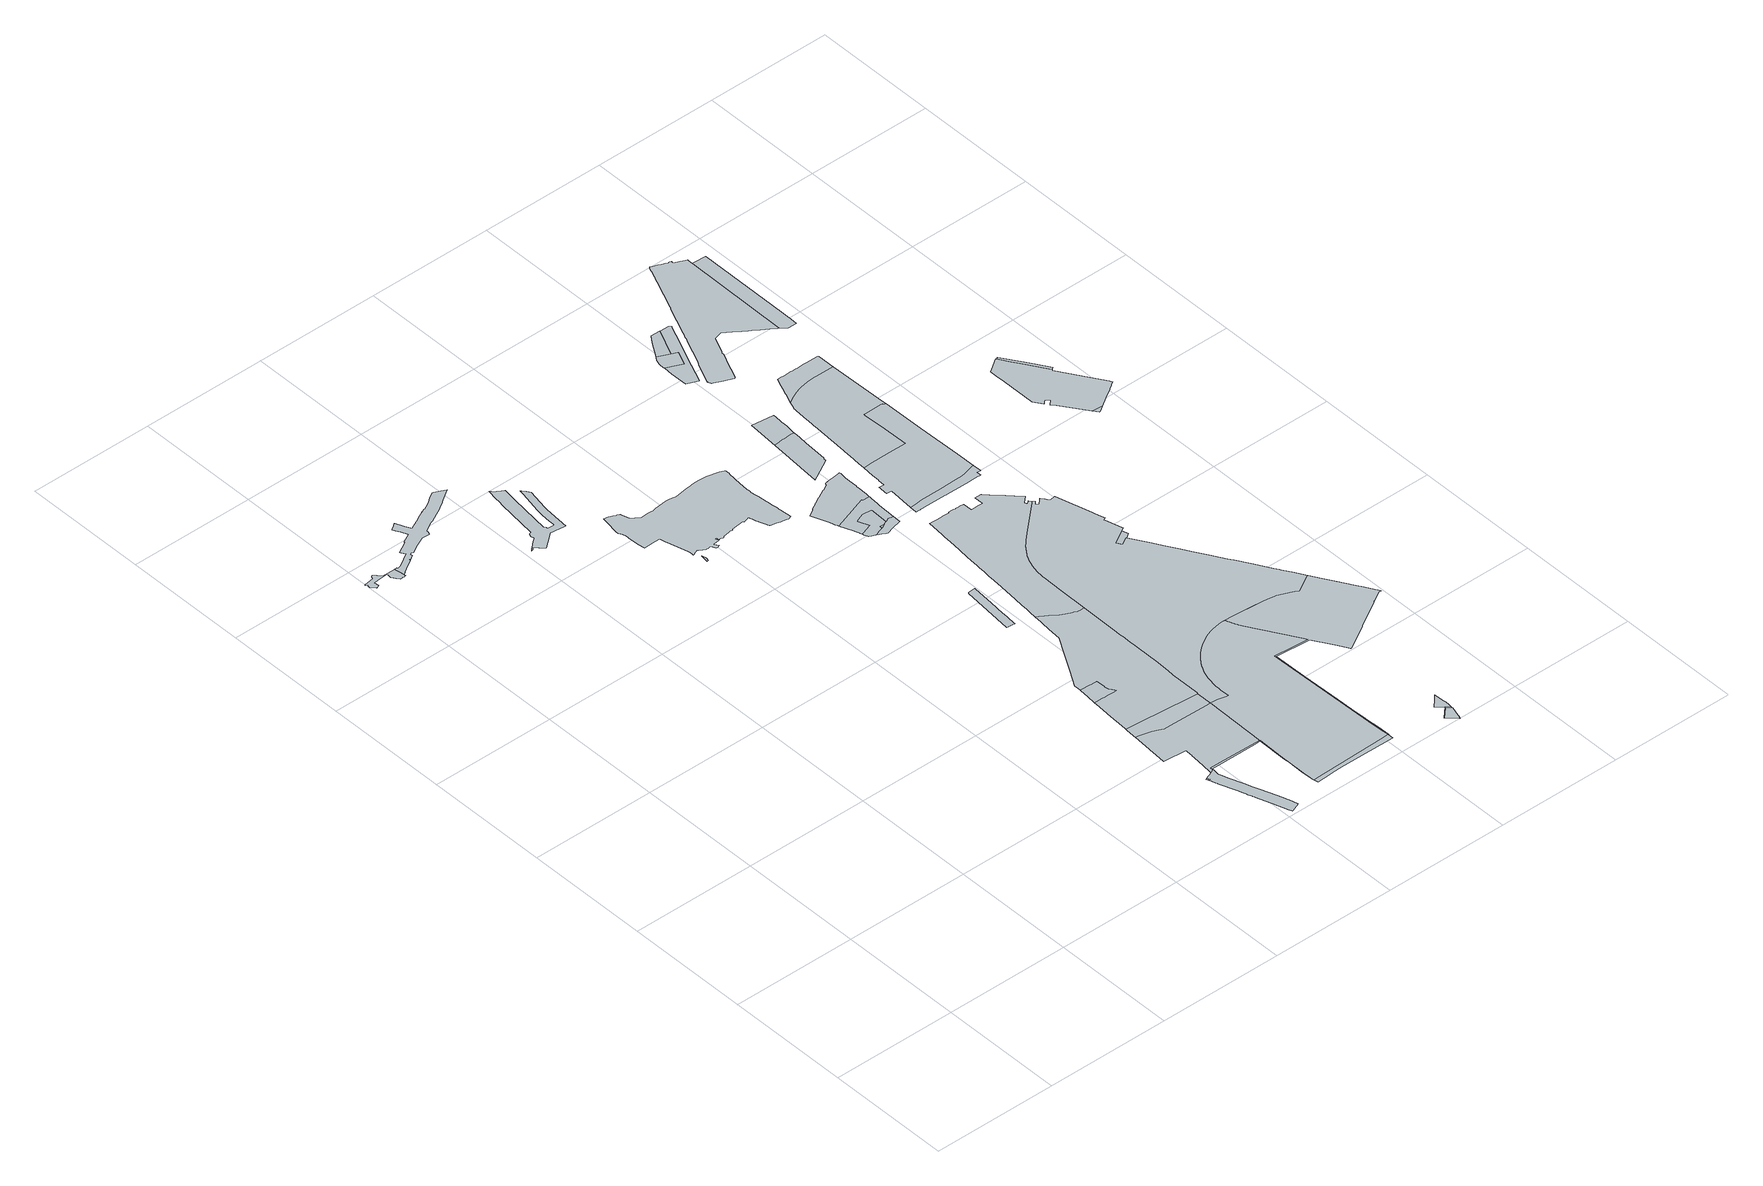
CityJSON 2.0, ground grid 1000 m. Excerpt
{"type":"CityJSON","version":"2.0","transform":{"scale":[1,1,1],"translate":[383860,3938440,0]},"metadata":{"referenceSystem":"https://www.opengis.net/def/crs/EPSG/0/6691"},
"CityObjects":{
"object1":{"type":"GenericCityObject","attributes":{"function":"24","validFromType":"1","custodian":"東京都","notificationNumber":"東京都告示1213号","prefecture":"13","city":"13100"},"geometry":[{"type":"MultiSurface","lod":"1","boundaries":[[[0,1,2,3,4,5,6,7,8,9,10,11,12,13,14,15,16,17,18,19,20,21,22,23,24,25,26,27,28,29,30,31,32,33,34,35,36,37,38,39,40,41,42,43,44,45,46,47]]]}]},
"object2":{"type":"GenericCityObject","attributes":{"function":"24","validFromType":"1","custodian":"東京都","notificationNumber":"東京都告示1213号","prefecture":"13","city":"13100"},"geometry":[{"type":"MultiSurface","lod":"1","boundaries":[[[48,49,50,51,52,53,54,55,56,57,58,59,60,61,62,63,64,65,66,67,68,69,70,71,72,73,74,75,76,77,78,79,80,81,82,83,84,85,86,87,88,89,90,91,92,93,94,95,96,97,41,40,39,38,37,98,99,100,101,102,103,104,105,106,107,108,109,110,111,112,113,114,115,116,117,118,119,120,121,122,123,124,125,126,127,128,129,130,131,132,133]],[[134,135,136,137,138,139,140,141,142,143,144,145,146,147,148,149,150,151,152,153,154,155,156,157,158,159,160,161,162,163,164,165,166,167,168,169,170,171,172,173,174,175,176,177,178,179,180,181,182,183,184,185,186,187,188,189,190,191,192,193,194,195,196,197,198,199,200,201,202,203,204,205,206,207,208,209,210,211,212,213,214,215,216,217,218,219,220,221,222,223,224,225,226,227,228,229,230,231,232,233,234,235,236,237,238,239,240,241,242,243,244,245,246,247,248,249,250]],[[35,34,251]],[[252,253,254,255,256,257,258,259,260,261,262,263,264,265,266,267,268,269,270,271,272,273,274,275,276,277,278,279,280,281,282,283,284,285,286,287,288,289,290,291,292,293,294,295,296,297,298,299,300,301,302,303,304,305,306,307,308,309,310,311,312,313,314,315,316,317,318,319,320,321,322,323,324,325,326,327,328,329,330,331,332,333,334,335,336,337,338,339,340,341,342,343,344,345,346,347,348,349,350,351,352,353,354,355,356,357,358,359,360,361,362,363,364,365,366,367,368,369,370,371,372,373,374,375,376,377,378,379,380,381,382,383,384,385,386,387,388,389,390,391,392,393,394,395,396,397,398,399,400,401,402,403,404,405,406,407,408,409,410,411,412,413,414,415,416,417,418,419,420,421,422,423,424,425,426,427,428,429]],[[430,431,432,433]]]}]},
"object3":{"type":"GenericCityObject","attributes":{"function":"5","validFromType":"3","custodian":"東京都","notificationNumber":"東京都告示第1073号","prefecture":"13","city":"13100","floorAreaRate":2},"geometry":[{"type":"MultiSurface","lod":"1","boundaries":[[[434,435,436,437,438,439,440,441,442,443,444,445,446,447,448,449,450,451,452,453,454,455,456,457,458,459,460,461,462,463,464,465,466,467,468,469,470,471,472,473,474,475,476,477,478,479,480,481,482,483,484,485]]]}]},
"object4":{"type":"GenericCityObject","attributes":{"function":"5","validFromType":"9","custodian":"東京都","notificationNumber":"不明","prefecture":"13","city":"13100","floorAreaRate":2},"geometry":[{"type":"MultiSurface","lod":"1","boundaries":[[[486,487,488,489,490,491,492,493,494,495,496,497,498,499,500,501,502,503,504,505,506,507,440,439,438,437,436,435,434,485,508]],[[444,443,509,510,445]]]}]},
"object5":{"type":"GenericCityObject","attributes":{"function":"5","validFromType":"9","custodian":"東京都","notificationNumber":"不明","prefecture":"13","city":"13100","floorAreaRate":2},"geometry":[{"type":"MultiSurface","lod":"1","boundaries":[[[511,512,513,514,515,516,517,518,519,497,496,495,494,493,492,491,490,489,488,487,486,508,520,521,522]]]}]},
"object6":{"type":"GenericCityObject","attributes":{"function":"10","validFromType":"9","custodian":"東京都","notificationNumber":"不明","prefecture":"13","city":"13100","floorAreaRate":4},"geometry":[{"type":"MultiSurface","lod":"1","boundaries":[[[485,523,524]]]}]},
"object7":{"type":"GenericCityObject","attributes":{"function":"24","validFromType":"9","custodian":"不明","notificationNumber":"不明","prefecture":"13","city":"13100"},"geometry":[{"type":"MultiSurface","lod":"1","boundaries":[[[485,523,524]]]}]},
"object8":{"type":"GenericCityObject","attributes":{"function":"5","validFromType":"9","custodian":"東京都","notificationNumber":"不明","prefecture":"13","city":"13100","floorAreaRate":3},"geometry":[{"type":"MultiSurface","lod":"1","boundaries":[[[525,526,527,528,529,530,531,532,533,534,535,536,537,538,539,540,541,542,543,544,545,546,547,548,549,550,551,552,553,554,555,556,557,558,559,560,561,562,563,564,565,566,567,568,569,570,571,572,573,574,575,576,577,578,579,580,581,582,583,584,585,586,587,588,589,590,591,592,593,514,513,512,511,522,594,595,596,597,598,599,600,601,602,603,604,605,606]]]}]},
"object9":{"type":"GenericCityObject","attributes":{"function":"11","validFromType":"3","custodian":"東京都","notificationNumber":"東京都告示第1073号","prefecture":"13","city":"13100","floorAreaRate":2},"geometry":[{"type":"MultiSurface","lod":"1","boundaries":[[[607,608,609,610,611,612,613,614,615,616,617,618,619]]]}]},
"object10":{"type":"GenericCityObject","attributes":{"function":"24","validFromType":"3","custodian":"品川区","notificationNumber":"品川区告示第401号","prefecture":"13","city":"13100"},"geometry":[{"type":"MultiSurface","lod":"1","boundaries":[[[620,621,622,623,624,625,626,627,628,629,630,631,632,633,634,635,636,637,638,639,640,641,642,643,644,645,646,647,648,649,650,651]]]}]},
"object11":{"type":"GenericCityObject","attributes":{"function":"11","validFromType":"9","custodian":"東京都","notificationNumber":"不明","prefecture":"13","city":"13100","floorAreaRate":2},"geometry":[{"type":"MultiSurface","lod":"1","boundaries":[[[652,653,654,655,656,657,658,659,660,661,662,663,664,665,666,667,668,669,670,671,672,673,674,675,676,677,678,679,680,681,682,683,684,685,686,687,688,689,690,691,692,693,694,695,696,697,698,699,700,701,702,703,704,705,706,707,708,508,485,709,710,711,712,713,714,715,619,618,617,616]]]}]},
"object12":{"type":"GenericCityObject","attributes":{"function":"10","validFromType":"3","custodian":"東京都","notificationNumber":"東京都告示第198号","prefecture":"13","city":"13100","floorAreaRate":5},"geometry":[{"type":"MultiSurface","lod":"1","boundaries":[[[716,717,718,719,720]]]}]},
"object13":{"type":"GenericCityObject","attributes":{"function":"25","validFromType":"9","custodian":"不明","notificationNumber":"不明","prefecture":"13","city":"13100"},"geometry":[{"type":"MultiSurface","lod":"1","boundaries":[[[721,722,723,724,725,726,727,728,729,730,731,732,733,679,680,681,682,683,684,685,686,687,688,689,690,691,692,693,694,695,696,697,698,699,700,701,702,703,704,705,706,707,708,486,487,488,489,490,491,492,493,494,495,496,497,498,499,500,501,502,503,504,505,506,507,440,439,438,437,436,435,434,485,524,734,735,736,737,738,618,617,739,740,741,742,743,744,745,746,747,748,749,750,751,752,753,754,755,756,757,758,759,760,761,762,763,764]],[[444,443,509,510,445]]]}]},
"object14":{"type":"GenericCityObject","attributes":{"function":"10","validFromType":"3","custodian":"東京都","notificationNumber":"東京都告示第198号","prefecture":"13","city":"13100","floorAreaRate":5},"geometry":[{"type":"MultiSurface","lod":"1","boundaries":[[[765,766,767,768,769,770,771,772,773,774,775,776,777,778,779,780,781,782,783,784,785,786,787,788,789,790,791,792,793]]]}]},
"object15":{"type":"GenericCityObject","attributes":{"function":"24","validFromType":"9","custodian":"不明","notificationNumber":"不明","prefecture":"13","city":"13100"},"geometry":[{"type":"MultiSurface","lod":"1","boundaries":[[[787,786,785,784,719,718,794,795,796,797,798,799,800,801,802,803,804,788]]]}]},
"object16":{"type":"GenericCityObject","attributes":{"function":"24","validFromType":"9","custodian":"不明","notificationNumber":"不明","prefecture":"13","city":"13100"},"geometry":[{"type":"MultiSurface","lod":"1","boundaries":[[[789,790,791,792,793,805,806,807,808,809,810,811,812,813,814,815,816,817,818,819,820,821,822,823,824,825,826,827,828,829,830,831,832,833,834,835,836,837,838,839,840,841,842,843,844,845,846,847,848,849,850,851,852,853,854,855,856,857,768,769,770,771,772,773,774,775,858,859,860,861,798,797,796,795,794,718,719,784,785,786,787,788]]]}]},
"object17":{"type":"GenericCityObject","attributes":{"function":"10","validFromType":"3","custodian":"東京都","notificationNumber":"東京都告示第198号","prefecture":"13","city":"13100","floorAreaRate":5},"geometry":[{"type":"MultiSurface","lod":"1","boundaries":[[[787,786,785,784,783,862,720,719,718,717,802,803,804,788]]]}]},
"object18":{"type":"GenericCityObject","attributes":{"function":"24","validFromType":"9","custodian":"不明","notificationNumber":"不明","prefecture":"13","city":"13100"},"geometry":[{"type":"MultiSurface","lod":"1","boundaries":[[[827,863,828]],[[864,865,845,844]]]}]},
"object19":{"type":"GenericCityObject","attributes":{"function":"10","validFromType":"9","custodian":"東京都","notificationNumber":"不明","prefecture":"13","city":"13100","floorAreaRate":5},"geometry":[{"type":"MultiSurface","lod":"1","boundaries":[[[827,863,828]],[[864,865,845,844]]]}]},
"object20":{"type":"GenericCityObject","attributes":{"function":"11","validFromType":"9","custodian":"東京都","notificationNumber":"不明","prefecture":"13","city":"13100","floorAreaRate":4},"geometry":[{"type":"MultiSurface","lod":"1","boundaries":[[[805,806,807,808,809,810,811,812,866,867,868,766,765,793]]]}]},
"object21":{"type":"GenericCityObject","attributes":{"function":"12","validFromType":"9","custodian":"東京都","notificationNumber":"不明","prefecture":"13","city":"13100","floorAreaRate":2},"geometry":[{"type":"MultiSurface","lod":"1","boundaries":[[[869,870,871,872,873,874,875,876,877,878,879,880,881,882,883,884,885,886,887,888,889,890,891,892,893,894,895,896,897,898,899,900,901,902,903,904,905,906,907,908,909,910,911,912,913,914,915,916,917,918,919,920,921,922,923,924,925,926,927,928,929,930,931,932,933,934,935,550,549,548,547,546,545,544,543,542,541,540,539,538,537,536,535,534,533,532,531,530,529,528,527,526,525,606,936,937,938,939,940,941,942,943,944,945,946,947,948,949,950,951,952,953,954,955,956,957,958,959,960,961,962,963,964,965,966,967,968,969,970,971,972,973,974,975,976,977,978,979,980,981,982,983,984,985,986,987,988,989,990,991,992,993]]]}]},
"object22":{"type":"GenericCityObject","attributes":{"function":"11","validFromType":"9","custodian":"東京都","notificationNumber":"不明","prefecture":"13","city":"13100","floorAreaRate":3},"geometry":[{"type":"MultiSurface","lod":"1","boundaries":[[[732,733,678,677,676,675,674,673,672,671,670,669,668,667,666,665,664,663,662,661,660,659,658,657,656,655,654,653,652,616,739,740,741,742,743,744,745,746,747,748,749,994,995,996,997,998,999,754,1000,756,757,758,759,760,761,1001,1002,1003,1004,1005]],[[715,714,713,712,711,710,709,485,524,734,735,736,737,738,619]]]}]},
"object23":{"type":"GenericCityObject","attributes":{"function":"25","validFromType":"9","custodian":"不明","notificationNumber":"不明","prefecture":"13","city":"13100"},"geometry":[{"type":"MultiSurface","lod":"1","boundaries":[[[1006,1007,1008,1009,1010,1011,1012,1013,1014,1015,1016,1017,1018,1019,1020,1021,1022,1023,1024,1025,993,869,870,871,872,873,874,875,876,877,878,879,880,881,882,883,884,885,886,887,888,889,890,891,892,893,894,895,896,897,898,899,900,901,902,903,904,905,906,907,908,909,910,911,912,913,914,915,916,917,918,919,920,921,922,923,924,925,926,927,928,929,930,931,932,933,934,935,550,551,552,553,554,555,556,557,558,559,560,561,562,563,1026,1027,1028,589,590,591,592,593,514,515,516,517,518,519,497,496,495,494,493,492,491,490,489,488,487,486,708,707,706,705,704,703,702,701,700,699,698,697,696,695,694,693,692,691,690,689,688,687,686,685,684,683,682,681,680,679,733,732,731,730,729,728,727,726,725,724,723,722,721,764,1029,1030,1031,1032,1033,1034,1035,1036,1037,1038,1039,1040,1041,1042,1043,1044,1045,1046]]]}]},
"object24":{"type":"GenericCityObject","attributes":{"function":"6","validFromType":"3","custodian":"東京都","notificationNumber":"東京都告示第1073号","prefecture":"13","city":"13100","floorAreaRate":4},"geometry":[{"type":"MultiSurface","lod":"1","boundaries":[[[1047,1048,1049,1050,1051,1052,1053,1054,1055,1056,1057,1058,1059,1060,1061,1062,1063,1064,1065,1066,1067,1068]]]}]},
"object25":{"type":"GenericCityObject","attributes":{"function":"25","validFromType":"1","custodian":"大田区","notificationNumber":"大田区告示第585号","prefecture":"13","city":"13100"},"geometry":[{"type":"MultiSurface","lod":"1","boundaries":[[[1069,1070,1071,1072,1073,1074,1075]]]}]},
"object26":{"type":"GenericCityObject","attributes":{"function":"11","validFromType":"1","custodian":"東京都","notificationNumber":"東京都告示第734号","prefecture":"13","city":"13100","floorAreaRate":3},"geometry":[{"type":"MultiSurface","lod":"1","boundaries":[[[1076,1077,1078,1072,1073,1074,1079,1080]]]}]},
"object27":{"type":"GenericCityObject","attributes":{"function":"13","validFromType":"3","custodian":"東京都","notificationNumber":"東京都告示第1073号","prefecture":"13","city":"13100","floorAreaRate":3},"geometry":[{"type":"MultiSurface","lod":"1","boundaries":[[[1081,1082,1083,1084,1085,1086,1087,1088,1089,1090,1091,1092,1076,1080]]]}]},
"object28":{"type":"GenericCityObject","attributes":{"function":"11","validFromType":"9","custodian":"東京都","notificationNumber":"不明","prefecture":"13","city":"13100","floorAreaRate":3},"geometry":[{"type":"MultiSurface","lod":"1","boundaries":[[[1093,1094,1095,1096,1097,1098,1099,1100,1101,1102,1103,1104,1105,1106,1107,1108,1109,1110,1111,1112,1113,1114,1115,1116,1117,1118,1119,1120,1121,1122,1123,1124,1125,1126,1127,1128,1129,1130,1131,1132,1133,1134,1135,1136,1137,1138,1139,1140,1141,1142,1143,1144,1145,1146,1147,1148,1149,1150,1151,1152,1153,1154,1155,1156,678,733,732,1005]]]}]},
"object29":{"type":"GenericCityObject","attributes":{"function":"6","validFromType":"3","custodian":"東京都","notificationNumber":"東京都告示第1073号","prefecture":"13","city":"13100","floorAreaRate":4},"geometry":[{"type":"MultiSurface","lod":"1","boundaries":[[[1157,1158,1053,1052,1051,1050,1049,1048,1047,1068,1159,1160,1161,1162,1163,1164,1165,1166]]]}]},
"object30":{"type":"GenericCityObject","attributes":{"function":"24","validFromType":"9","custodian":"不明","notificationNumber":"不明","prefecture":"13","city":"13100"},"geometry":[{"type":"MultiSurface","lod":"1","boundaries":[[[1167,1168,1169,1170,1171,1172,1173,1174,1175,1176,1177,1178,1179,1180,1181,1182,1183,1184,1185,1186,1187,1188,1189,1190,1191,1192,1193,1194,1195,1196,1197,1198,1199,1200,1201,1202,1203,1204,1205,1206,1207,1208,1209]]]}]},
"object31":{"type":"GenericCityObject","attributes":{"function":"11","validFromType":"9","custodian":"東京都","notificationNumber":"不明","prefecture":"13","city":"13100","floorAreaRate":4},"geometry":[{"type":"MultiSurface","lod":"1","boundaries":[[[1167,1168,1169,1170,1171,1172,1173,1174,1175,1176,1177,1178,1179,1180,1181,1182,1183,1184,1185,1186,1187,1188,1189,1190,1191,1192,1193,1194,1195,1196,1197,1198,1199,1200,1201,1202,1203,1204,1205,1206,1207,1208,1209]]]}]},
"object32":{"type":"GenericCityObject","attributes":{"function":"11","validFromType":"9","custodian":"東京都","notificationNumber":"不明","prefecture":"13","city":"13100","floorAreaRate":2},"geometry":[{"type":"MultiSurface","lod":"1","boundaries":[[[1006,1007,1008,1009,1010,1011,1012,1013,1014,1015,1016,1017,1018,1019,1020,1021,1022,1023,1024,1025,993,992,991,990,989,988,987,986,985,984,983,982,981,980,979,978,977,976,975,974,973,972,971,970,969,968,967,966,965,964,963,962,961,960,959,958,957,956,955,954,953,952,951,950,949,948,947,946,945,944,943,942,941,940,939,938,937,936,606,605,604,603,602,601,600,599,598,597,596,595,594,522,521,520,508,708,707,706,705,704,703,702,701,700,699,698,697,696,695,694,693,692,691,690,689,688,687,686,685,684,683,682,681,680,679,678,1156,1155,1154,1153,1152,1151,1150,1149,1148,1147,1146,1145,1144,1143,1142,1141,1140,1139,1138,1137,1136,1135,1134,1133,1132,1131,1130,1129,1128,1127,1126,1125,1124,1123,1122,1121,1120,1119,1118,1117,1116,1115,1114,1113,1112,1111,1110,1109,1108,1107,1106,1105,1104,1103,1102,1101,1100,1099,1098,1097,1096,1095,1094,1093,1005,731,730,729,728,727,726,725,724,723,722,721,764,1029,1030,1031,1032,1033,1034,1035,1036,1037,1038,1039,1040,1041,1042,1043,1044,1045,1046]]]}]},
"object33":{"type":"GenericCityObject","attributes":{"function":"24","validFromType":"9","custodian":"不明","notificationNumber":"不明","prefecture":"13","city":"13100"},"geometry":[{"type":"MultiSurface","lod":"1","boundaries":[[[1210,1211,1212,1213,1214,1215,1216,1217,1218,1219,1220,1221,1222,1223,1224,1225,1226,1227,1228,1229,1230,1231,1209,1208,1207,1206,1205,1204,1203,1202,1201,1200,1199,1198,1197,1232,1233,1234]]]}]},
"object34":{"type":"GenericCityObject","attributes":{"function":"11","validFromType":"9","custodian":"東京都","notificationNumber":"不明","prefecture":"13","city":"13100","floorAreaRate":4},"geometry":[{"type":"MultiSurface","lod":"1","boundaries":[[[1210,1211,1212,1213,1214,1215,1216,1217,1218,1219,1220,1221,1222,1223,1224,1225,1226,1227,1228,1229,1230,1231,1209,1208,1207,1206,1205,1204,1203,1202,1201,1200,1199,1198,1197,1232,1233,1234]]]}]},
"object35":{"type":"GenericCityObject","attributes":{"function":"11","validFromType":"1","custodian":"東京都","notificationNumber":"東京都告示第1190号","prefecture":"13","city":"13100","floorAreaRate":4},"geometry":[{"type":"MultiSurface","lod":"1","boundaries":[[[1235,1236,1237,1238,1239,1240,1241,1242,1243,1244,1245,1246,1247,1248,1249,1250,1251,1252,1253,1254,1255,1256]]]}]},
"object36":{"type":"GenericCityObject","attributes":{"function":"25","validFromType":"1","custodian":"品川区","notificationNumber":"品川区告示第237号","prefecture":"13","city":"13100"},"geometry":[{"type":"MultiSurface","lod":"1","boundaries":[[[1257,1046,1045,1044,1043,1042]]]}]},
"object37":{"type":"GenericCityObject","attributes":{"function":"11","validFromType":"1","custodian":"東京都","notificationNumber":"東京都告示第1073号","prefecture":"13","city":"13100","floorAreaRate":2},"geometry":[{"type":"MultiSurface","lod":"1","boundaries":[[[1257,1046,1045,1044,1043,1042]]]}]},
"object38":{"type":"GenericCityObject","attributes":{"function":"6","validFromType":"3","custodian":"東京都","notificationNumber":"東京都告示第665号","prefecture":"13","city":"13100","floorAreaRate":4},"geometry":[{"type":"MultiSurface","lod":"1","boundaries":[[[1258,1259,1260,1261,1262,1263,1264,1265,1266,1267,1268,1269,1270,1271,1272,1273,1274,1256,1255,1254,1253,1252,1251]]]}]},
"object39":{"type":"GenericCityObject","attributes":{"function":"24","validFromType":"1","custodian":"東京都","notificationNumber":"東京都告示第1213号","prefecture":"13","city":"13100"},"geometry":[{"type":"MultiSurface","lod":"1","boundaries":[[[1263,1264,1265,1266,1267,1268,1269,1270,1271,1272,1273,1274,1275,1276,1277,1278,1279,1280,1281,1236,1237,1238,1239,1240,1241,1242,1243,1244,1245,1246,1247,1248,1249,1250,1251,1258,1259,1260,1261,1262]]]}]},
"object40":{"type":"GenericCityObject","attributes":{"function":"6","validFromType":"3","custodian":"東京都","notificationNumber":"東京都告示第181号","prefecture":"13","city":"13100","floorAreaRate":4},"geometry":[{"type":"MultiSurface","lod":"1","boundaries":[[[1275,1276,1277,1278,1279,1280,1281,1236,1235,1256,1274]]]}]},
"object41":{"type":"GenericCityObject","attributes":{"function":"11","validFromType":"9","custodian":"東京都","notificationNumber":"不明","prefecture":"13","city":"13100","floorAreaRate":2},"geometry":[{"type":"MultiSurface","lod":"1","boundaries":[[[762,763,764,721,722,723,724,725,726,727,728,729,730,731,1005,1004,1003,1002,1001,761]]]}]},
"object42":{"type":"GenericCityObject","attributes":{"function":"24","validFromType":"1","custodian":"東京都","notificationNumber":"東京都告示第1213号","prefecture":"13","city":"13100"},"geometry":[{"type":"MultiSurface","lod":"1","boundaries":[[[1282,1283,1284,1285,1286,1287,1288,1289,1290,1291,1292,1293,1294,1295,1296,1297,1298,1299,1300,1301,1302,1303,1304,1305,1306,1307,1308,1309,1310,1311,1312,1313,1314,1315,1316,1317,1318,1319,1221,1220,1219,1218,1217,1216,1215,1214,1213,1212,1211,1210,1234,1320,1321]]]}]},
"object43":{"type":"GenericCityObject","attributes":{"function":"11","validFromType":"1","custodian":"東京都","notificationNumber":"東京都告示第1190号","prefecture":"13","city":"13100","floorAreaRate":4},"geometry":[{"type":"MultiSurface","lod":"1","boundaries":[[[1282,1283,1284,1285,1286,1287,1288,1289,1290,1291,1292,1293,1294,1295,1296,1297,1298,1299,1300,1301,1302,1303,1304,1305,1306,1307,1308,1309,1310,1311,1312,1313,1314,1315,1316,1317,1318,1319,1221,1220,1219,1218,1217,1216,1215,1214,1213,1212,1211,1210,1234,1320,1321]]]}]},
"object44":{"type":"GenericCityObject","attributes":{"function":"13","validFromType":"9","custodian":"東京都","notificationNumber":"不明","prefecture":"13","city":"13100","floorAreaRate":3},"geometry":[{"type":"MultiSurface","lod":"1","boundaries":[[[756,1000,755]],[[750,751,752,753,999,998,997,996,995,994]]]}]},
"object45":{"type":"GenericCityObject","attributes":{"function":"24","validFromType":"1","custodian":"東京都","notificationNumber":"東京都告示第1213号","prefecture":"13","city":"13100"},"geometry":[{"type":"MultiSurface","lod":"1","boundaries":[[[1322,1323,1324,1325,1326,1327,1328,1329,1330,1331,1332,1333,1334,1335,1336,1337,1338,1339,1340,1341,1342,1343,1344,1345,1295,1294,1293,1292,1291,1290,1289,1288,1287,1286,1285,1284,1283,1282,1321]]]}]},
"object46":{"type":"GenericCityObject","attributes":{"function":"11","validFromType":"1","custodian":"東京都","notificationNumber":"東京都告示第1190号","prefecture":"13","city":"13100","floorAreaRate":4},"geometry":[{"type":"MultiSurface","lod":"1","boundaries":[[[1322,1323,1324,1325,1326,1327,1328,1329,1331,1332,1333,1334,1335,1336,1337,1338,1339,1340,1341,1342,1343,1344,1345,1295,1294,1293,1292,1291,1290,1289,1288,1287,1286,1285,1284,1283,1282,1321]]]}]},
"object47":{"type":"GenericCityObject","attributes":{"function":"24","validFromType":"1","custodian":"東京都","notificationNumber":"東京都告示第1213号","prefecture":"13","city":"13100"},"geometry":[{"type":"MultiSurface","lod":"1","boundaries":[[[1346,1347,1348,1349,1350,1351,1352,1353,1354,1355,1356,1357,1358,1359,1360,1361,1362,1363,1364,1365,1366,1367,1368,1369,1370,1371,1372,1373,1374,1375,1376,1377,1378,1379,1380,1381,1382,1383,1384,1385,1386,1387,1388,1389,1390,1391,1392,1393,1394,1395,1396,1397,1398,1399,1400,1401,1402,1403,1404,1405,1406,1407,1408,1409,1410,1411,1412,1413,1414,1415,1416,1417,1418,1419,1420,1421,1422,1423,1424,1425,1426,1427,1428,1429,1430,1431,1432,1433,1434,1435,1436,1437,1438,1439,1440,1441,1442,1443,1444,1445,1446,1447,1448,1449,1450,1451]]]}]},
"object48":{"type":"GenericCityObject","attributes":{"function":"24","validFromType":"3","custodian":"港区","notificationNumber":"港区告示第9号","prefecture":"13","city":"13100"},"geometry":[{"type":"MultiSurface","lod":"1","boundaries":[[[1452,1453,1454,1455,1456,1457,1458,1451,1450,1449]]]}]},
"object49":{"type":"GenericCityObject","attributes":{"function":"11","validFromType":"3","custodian":"東京都","notificationNumber":"東京都告示第113号","prefecture":"13","city":"13100","floorAreaRate":4},"geometry":[{"type":"MultiSurface","lod":"1","boundaries":[[[1452,1453,1454,1455,1456,1457,1458,1451,1346,1450,1449]]]}]},
"object50":{"type":"GenericCityObject","attributes":{"function":"25","validFromType":"9","custodian":"不明","notificationNumber":"不明","prefecture":"13","city":"13100"},"geometry":[{"type":"MultiSurface","lod":"1","boundaries":[[[1459,1460,1461,1462,1463,1464,1465,1466]]]}]},
"object51":{"type":"GenericCityObject","attributes":{"function":"5","validFromType":"9","custodian":"東京都","notificationNumber":"不明","prefecture":"13","city":"13100","floorAreaRate":2},"geometry":[{"type":"MultiSurface","lod":"1","boundaries":[[[1459,1460,1461,1462,1463,1464,1465,1466]]]}]},
"object52":{"type":"GenericCityObject","attributes":{"function":"25","validFromType":"9","custodian":"不明","notificationNumber":"不明","prefecture":"13","city":"13100"},"geometry":[{"type":"MultiSurface","lod":"1","boundaries":[[[1467,1468,1469,1470,1471,1472,1473,1474,1475,1476,1477,1478,1479,1480,1481,1482,1483,1484,1485,1486,1487,1488,1489,1462,1461,1460,1459,1466,1490,1491,1492,1493,1494,1495,1496,1497,1498,1499,1500,1501,1502,1503,1504,1505]]]}]},
"object53":{"type":"GenericCityObject","attributes":{"function":"5","validFromType":"9","custodian":"東京都","notificationNumber":"不明","prefecture":"13","city":"13100","floorAreaRate":2},"geometry":[{"type":"MultiSurface","lod":"1","boundaries":[[[1467,1468,1469,1470,1471,1472,1473,1474,1475,1476,1477,1478,1479,1480,1481,1482,1483,1484,1485,1486,1487,1488,1489,1462,1461,1460,1459,1466,1490,1491,1492,1493,1494,1495,1496,1497,1498,1499,1500,1501,1502,1503,1504,1505]]]}]},
"object54":{"type":"GenericCityObject","attributes":{"function":"25","validFromType":"1","custodian":"東京都","notificationNumber":"東京都告示第1213号","prefecture":"13","city":"13100"},"geometry":[{"type":"MultiSurface","lod":"1","boundaries":[[[1506,1507,1508,1509,1505,1504,1503,1502,1501,1500,1510]]]}]},
"object55":{"type":"GenericCityObject","attributes":{"function":"5","validFromType":"3","custodian":"東京都","notificationNumber":"東京都告示第665号","prefecture":"13","city":"13100","floorAreaRate":2},"geometry":[{"type":"MultiSurface","lod":"1","boundaries":[[[1508,1509,1505,1504,1503,1502,1501,1500,1510,1506,1507]]]}]}
},
"vertices":[
[102,5878,0],[89,5866,0],[81,5849,0],[6,5836,0],[5,5836,0],[1,5831,0],[14,5823,0],[9,5807,0],[10,5808,0],[7,5794,0],[16,5787,0],[17,5786,0],[26,5780,0],[30,5775,0],[36,5767,0],[40,5761,0],[42,5758,0],[51,5764,0],[53,5765,0],[64,5771,0],[58,5809,0],[59,5811,0],[95,5816,0],[153,5818,0],[171,5818,0],[185,5818,0],[182,5802,0],[178,5779,0],[200,5747,0],[204,5741,0],[217,5722,0],[226,5725,0],[242,5732,0],[247,5723,0],[264,5729,0],[263,5739,0],[263,5740,0],[263,5741,0],[263,5744,0],[260,5777,0],[255,5809,0],[252,5824,0],[223,5824,0],[168,5823,0],[167,5824,0],[166,5825,0],[150,5823,0],[121,5856,0],
[1033,6206,0],[1015,6215,0],[966,6237,0],[959,6241,0],[907,6207,0],[868,6178,0],[806,6146,0],[802,6152,0],[776,6138,0],[775,6140,0],[770,6137,0],[755,6128,0],[737,6119,0],[725,6112,0],[723,6111,0],[720,6109,0],[714,6106,0],[705,6101,0],[693,6095,0],[683,6090,0],[676,6087,0],[669,6083,0],[662,6080,0],[659,6079,0],[653,6076,0],[641,6070,0],[626,6063,0],[619,6059,0],[618,6058,0],[593,6108,0],[584,6129,0],[564,6170,0],[562,6175,0],[542,6159,0],[515,6140,0],[509,6136,0],[520,6113,0],[535,6080,0],[560,6028,0],[545,6020,0],[536,6016,0],[486,5991,0],[490,5984,0],[479,5978,0],[395,5931,0],[397,5920,0],[414,5891,0],[306,5825,0],[278,5814,0],[271,5825,0],[268,5744,0],[283,5754,0],[281,5758,0],[283,5758,0],[313,5775,0],[331,5787,0],[332,5786,0],[332,5785,0],[390,5823,0],[393,5829,0],[394,5835,0],[400,5833,0],[401,5830,0],[436,5853,0],[433,5869,0],[448,5877,0],[463,5869,0],[525,5905,0],[540,5913,0],[601,5941,0],[662,5937,0],[672,5960,0],[673,5976,0],[700,5990,0],[721,6004,0],[762,6026,0],[764,6026,0],[888,6090,0],[888,6091,0],[912,6103,0],[920,6109,0],[941,6125,0],[942,6125,0],[957,6136,0],[1045,6193,0],[1050,6197,0],[1314,5950,0],[1286,5968,0],[1261,5982,0],[1256,5989,0],[1255,5992,0],[1248,6002,0],[1235,5920,0],[1228,5868,0],[1228,5867,0],[1224,5841,0],[1180,5506,0],[1160,5497,0],[1148,5476,0],[1155,5448,0],[1154,5447,0],[1152,5444,0],[1149,5442,0],[1147,5439,0],[1144,5437,0],[1141,5435,0],[1105,5405,0],[1097,5399,0],[1089,5392,0],[1084,5388,0],[1082,5387,0],[1081,5385,0],[1073,5378,0],[1065,5371,0],[1058,5364,0],[1056,5362,0],[1055,5361,0],[1056,5360,0],[1063,5366,0],[1066,5363,0],[1086,5383,0],[1114,5350,0],[1122,5343,0],[1148,5318,0],[1150,5320,0],[1157,5326,0],[1164,5331,0],[1205,5364,0],[1269,5414,0],[1287,5412,0],[1367,5406,0],[1368,5405,0],[1395,5403,0],[1396,5433,0],[1398,5453,0],[1399,5474,0],[1401,5495,0],[1401,5504,0],[1408,5584,0],[1408,5586,0],[1408,5589,0],[1409,5592,0],[1409,5595,0],[1409,5598,0],[1410,5601,0],[1410,5603,0],[1410,5606,0],[1411,5609,0],[1411,5612,0],[1411,5615,0],[1412,5618,0],[1412,5620,0],[1413,5623,0],[1413,5626,0],[1414,5629,0],[1414,5632,0],[1415,5635,0],[1415,5637,0],[1449,5806,0],[1450,5811,0],[1431,5838,0],[1411,5863,0],[1405,5869,0],[1404,5860,0],[1397,5825,0],[1361,5648,0],[1361,5645,0],[1360,5642,0],[1360,5639,0],[1359,5636,0],[1359,5632,0],[1358,5629,0],[1358,5626,0],[1357,5623,0],[1357,5620,0],[1356,5617,0],[1356,5613,0],[1355,5610,0],[1355,5607,0],[1355,5604,0],[1354,5601,0],[1354,5598,0],[1354,5594,0],[1353,5591,0],[1353,5588,0],[1346,5508,0],[1346,5497,0],[1343,5457,0],[1333,5458,0],[1330,5458,0],[1323,5459,0],[1319,5459,0],[1298,5461,0],[1288,5462,0],[1287,5474,0],[1274,5488,0],[1301,5700,0],[1306,5738,0],[1308,5750,0],[1313,5788,0],[1318,5828,0],[1329,5904,0],[1334,5936,0],[267,5730,0],[1736,5249,0],[1722,5257,0],[1719,5258,0],[1696,5266,0],[1668,5281,0],[1658,5284,0],[1641,5287,0],[1628,5288,0],[1616,5215,0],[1608,5164,0],[1608,5162,0],[1603,5129,0],[1603,5113,0],[1617,5086,0],[1620,5080,0],[1625,5071,0],[1625,5069,0],[1626,5052,0],[1623,5052,0],[1624,5045,0],[1624,5033,0],[1628,4941,0],[1638,4887,0],[1709,4887,0],[1770,4888,0],[1770,4887,0],[1780,4848,0],[1799,4776,0],[1819,4694,0],[1828,4659,0],[1830,4647,0],[1831,4636,0],[1830,4633,0],[1829,4626,0],[1828,4619,0],[1831,4620,0],[1855,4629,0],[1882,4641,0],[1883,4634,0],[1883,4631,0],[1910,4617,0],[1930,4606,0],[1933,4606,0],[1935,4604,0],[1946,4605,0],[1950,4605,0],[1958,4606,0],[1973,4608,0],[1990,4573,0],[1995,4575,0],[1997,4572,0],[2000,4573,0],[2002,4569,0],[2020,4578,0],[2002,4611,0],[2003,4611,0],[2011,4612,0],[2025,4614,0],[2056,4619,0],[2054,4622,0],[2050,4627,0],[2047,4633,0],[2043,4642,0],[2053,4648,0],[2056,4639,0],[2059,4635,0],[2063,4630,0],[2064,4629,0],[2069,4625,0],[2075,4622,0],[2085,4624,0],[2089,4620,0],[2091,4619,0],[2094,4619,0],[2097,4619,0],[2099,4620,0],[2101,4623,0],[2103,4627,0],[2158,4636,0],[2166,4637,0],[2172,4638,0],[2183,4639,0],[2184,4637,0],[2187,4636,0],[2189,4636,0],[2192,4637,0],[2194,4641,0],[2198,4642,0],[2295,4657,0],[2300,4658,0],[2302,4658,0],[2304,4647,0],[2326,4653,0],[2345,4659,0],[2355,4662,0],[2355,4661,0],[2358,4649,0],[2360,4643,0],[2360,4642,0],[2370,4601,0],[2371,4599,0],[2381,4568,0],[2393,4537,0],[2400,4520,0],[2405,4507,0],[2411,4506,0],[2421,4503,0],[2456,4496,0],[2485,4488,0],[2493,4486,0],[2510,4482,0],[2512,4482,0],[2539,4476,0],[2546,4475,0],[2572,4486,0],[2563,4579,0],[2561,4597,0],[2561,4599,0],[2560,4613,0],[2556,4656,0],[2553,4688,0],[2552,4707,0],[2548,4742,0],[2545,4777,0],[2545,4780,0],[2543,4797,0],[2538,4843,0],[2538,4851,0],[2537,4876,0],[2537,4887,0],[2543,4961,0],[2548,5014,0],[2548,5020,0],[2556,5079,0],[2557,5079,0],[2557,5083,0],[2558,5100,0],[2558,5102,0],[2559,5104,0],[2557,5104,0],[2559,5118,0],[2552,5121,0],[2521,5133,0],[2490,5143,0],[2458,5151,0],[2426,5156,0],[2393,5160,0],[2361,5162,0],[2328,5161,0],[2295,5158,0],[2293,5158,0],[2292,5158,0],[2290,5158,0],[2275,5157,0],[2242,5154,0],[2226,5152,0],[2220,5151,0],[2219,5151,0],[2143,5139,0],[2124,5142,0],[2091,5146,0],[2059,5148,0],[2026,5147,0],[1993,5144,0],[1961,5139,0],[1929,5132,0],[1927,5132,0],[1915,5133,0],[1883,5134,0],[1850,5133,0],[1818,5131,0],[1814,5135,0],[1789,5156,0],[1762,5175,0],[1759,5177,0],[1753,5204,0],[1744,5235,0],[1740,5247,0],[1863,4510,0],[1871,4541,0],[1865,4576,0],[1851,4507,0],
[3374,716,0],[3343,716,0],[3030,720,0],[2946,721,0],[2946,720,0],[2943,693,0],[2916,684,0],[2916,683,0],[2915,680,0],[2853,657,0],[2869,634,0],[2854,631,0],[2858,618,0],[2863,604,0],[2869,586,0],[2874,572,0],[2876,567,0],[2919,442,0],[2933,401,0],[2935,396,0],[2946,363,0],[2947,359,0],[2949,352,0],[2959,325,0],[2959,324,0],[2960,321,0],[2960,320,0],[2965,306,0],[2967,299,0],[3018,151,0],[3020,144,0],[3038,92,0],[3047,67,0],[3058,33,0],[3058,32,0],[3136,63,0],[3121,112,0],[3086,217,0],[3044,339,0],[3025,393,0],[3003,458,0],[2967,561,0],[2949,615,0],[2945,627,0],[2942,636,0],[2941,645,0],[2941,655,0],[2941,660,0],[2945,685,0],[2946,705,0],[3322,707,0],[3374,708,0],
[3380,1216,0],[3379,1216,0],[3349,1216,0],[3035,1220,0],[2983,1220,0],[2963,1231,0],[2933,1245,0],[2903,1257,0],[2871,1267,0],[2840,1274,0],[2807,1280,0],[2780,1283,0],[2757,979,0],[2943,963,0],[2942,951,0],[2941,944,0],[2937,895,0],[2936,895,0],[2934,871,0],[2924,768,0],[2916,692,0],[2916,686,0],[3382,1216,0],[2846,654,0],[2848,647,0],
[3038,1369,0],[2978,1374,0],[2804,1387,0],[2788,1389,0],[2788,1388,0],[2787,1378,0],[2786,1367,0],[2785,1349,0],[2781,1302,0],[3382,1232,0],[3383,1322,0],[3384,1341,0],
[3371,481,0],[3370,444,0],
[3380,2494,0],[3377,2494,0],[3354,2496,0],[3349,2496,0],[3338,2496,0],[3337,2497,0],[3337,2498,0],[3336,2498,0],[3335,2499,0],[3334,2500,0],[3334,2501,0],[3333,2501,0],[3332,2502,0],[3326,2507,0],[3319,2511,0],[3307,2516,0],[3233,2550,0],[3222,2556,0],[3214,2560,0],[3209,2563,0],[3202,2570,0],[3179,2590,0],[3164,2601,0],[3153,2609,0],[3122,2629,0],[3101,2642,0],[3098,2612,0],[3094,2571,0],[3091,2537,0],[3089,2515,0],[3086,2487,0],[3079,2410,0],[3076,2379,0],[3003,2251,0],[2972,2195,0],[2911,2086,0],[2829,1943,0],[2827,1889,0],[2827,1887,0],[2916,1884,0],[2918,1881,0],[2971,1881,0],[2971,1879,0],[2971,1807,0],[2971,1804,0],[2971,1800,0],[2972,1796,0],[2972,1793,0],[2973,1789,0],[2974,1786,0],[2975,1782,0],[2976,1779,0],[2977,1775,0],[2978,1772,0],[2980,1769,0],[2982,1766,0],[2982,1764,0],[3003,1724,0],[2977,1724,0],[2969,1725,0],[2945,1725,0],[2924,1725,0],[2907,1725,0],[2878,1726,0],[2812,1727,0],[2810,1706,0],[2802,1595,0],[2801,1586,0],[2789,1398,0],[3385,1356,0],[3388,1596,0],[3391,1652,0],[3396,1756,0],[3400,1969,0],[3399,1994,0],[3399,2017,0],[3399,2056,0],[3399,2094,0],[3398,2141,0],[3398,2172,0],[3398,2232,0],[3402,2494,0],
[3380,158,0],[3382,140,0],[3471,147,0],[3504,150,0],[3543,150,0],[3601,151,0],[3747,153,0],[4050,148,0],[4049,169,0],[4048,194,0],[3987,192,0],[3404,175,0],[3378,174,0],
[2952,2686,0],[2956,2717,0],[2958,2737,0],[2962,2776,0],[2961,2776,0],[2961,2779,0],[2966,2834,0],[2969,2863,0],[2972,2893,0],[2976,2941,0],[2981,2986,0],[2985,3032,0],[2989,3076,0],[2993,3122,0],[2994,3125,0],[2938,3122,0],[2928,3113,0],[2888,2686,0],[2894,2686,0],[2899,2687,0],[2905,2687,0],[2910,2687,0],[2916,2686,0],[2921,2686,0],[2927,2686,0],[2932,2685,0],[2938,2684,0],[2943,2684,0],[2945,2683,0],[2948,2683,0],[2951,2682,0],[2952,2682,0],
[4045,237,0],[4043,320,0],[4019,1225,0],[4017,1293,0],[4162,1282,0],[4270,1274,0],[4297,1272,0],[4282,1298,0],[4265,1327,0],[4135,1545,0],[4108,1592,0],[4051,1688,0],[4050,1690,0],[4047,1695,0],[4044,1699,0],[4042,1704,0],[4039,1709,0],[4037,1714,0],[4035,1719,0],[4033,1725,0],[4031,1730,0],[4029,1735,0],[4027,1740,0],[4025,1746,0],[4024,1751,0],[4022,1756,0],[4016,1782,0],[3997,1782,0],[3964,1779,0],[3932,1774,0],[3900,1767,0],[3869,1758,0],[3838,1747,0],[3808,1734,0],[3779,1719,0],[3751,1702,0],[3724,1683,0],[3699,1662,0],[3674,1640,0],[3652,1617,0],[3631,1592,0],[3611,1565,0],[3594,1538,0],[3578,1509,0],[3564,1479,0],[3552,1449,0],[3542,1418,0],[3535,1386,0],[3529,1354,0],[3525,1321,0],[3524,1289,0],[3524,1271,0],[3526,1192,0],[3509,1197,0],[3477,1205,0],[3445,1211,0],[3412,1214,0],[3375,708,0],[3378,708,0],[3374,504,0],[3372,294,0],[3372,269,0],[3373,246,0],[3375,191,0],
[2946,4012,0],[2945,3994,0],[2961,4001,0],[2979,4010,0],[2980,4011,0],
[4725,1759,0],[4713,1752,0],[4584,1675,0],[4558,1691,0],[4529,1707,0],[4500,1721,0],[4469,1733,0],[4438,1743,0],[4406,1750,0],[4374,1756,0],[4341,1760,0],[4062,1781,0],[4030,1783,0],[3370,428,0],[3369,278,0],[3372,232,0],[3375,190,0],[3374,174,0],[4053,194,0],[4049,295,0],[4044,412,0],[4044,424,0],[4041,553,0],[4038,684,0],[4030,1012,0],[4024,1283,0],[4303,1261,0],[4394,1107,0],[4450,1011,0],[4474,1026,0],[4652,1132,0],[4658,1136,0],[4774,1205,0],[4970,1323,0],[4990,1319,0],[4983,1330,0],[4978,1340,0],[4974,1344,0],[4926,1425,0],[4898,1473,0],[4831,1586,0],[4823,1600,0],[4778,1675,0],[4728,1760,0],
[3036,4291,0],[3033,4296,0],[2746,4196,0],[2750,4183,0],[2751,4181,0],[2753,4179,0],[2772,4129,0],[2774,4124,0],[2799,4053,0],[2800,4049,0],[2805,4034,0],[2875,4059,0],[2882,4062,0],[2898,4067,0],[2867,4155,0],[2866,4156,0],[2938,4182,0],[3017,4178,0],[3010,4027,0],[3034,4039,0],[3038,4042,0],[3039,4042,0],[3062,4036,0],[3079,4033,0],[3085,4179,0],[3087,4213,0],[3087,4222,0],[3092,4284,0],[3092,4286,0],
[2931,3988,0],[2922,3984,0],[2906,3978,0],[2876,3967,0],[2869,3965,0],[2920,3938,0],[2927,3935,0],[2939,3929,0],[2944,3930,0],[2997,3947,0],[3076,3968,0],
[3094,4317,0],[3094,4319,0],[3094,4321,0],[3095,4322,0],[3099,4410,0],[3098,4410,0],[3098,4412,0],[3099,4423,0],[3099,4427,0],[3102,4496,0],[3102,4497,0],[3101,4499,0],[3102,4517,0],[3103,4542,0],[3108,4585,0],[3109,4593,0],[3103,4601,0],[3094,4599,0],[3052,4593,0],[3043,4592,0],[3038,4592,0],[3010,4588,0],[2983,4585,0],[2968,4581,0],[2965,4577,0],[2961,4567,0],[2959,4562,0],[2955,4557,0],[2952,4554,0],[2952,4559,0],[2951,4559,0],[2911,4537,0],[2908,4535,0],[2906,4539,0],[2838,4502,0],[2836,4502,0],[2830,4499,0],[2827,4496,0],[2785,4473,0],[2784,4473,0],[2777,4469,0],[2777,4468,0],[2732,4444,0],[2726,4441,0],[2728,4436,0],[2673,4406,0],[2672,4405,0],[2672,4404,0],[2721,4266,0],[2730,4240,0],[2735,4223,0],[2741,4209,0],[2742,4208,0],[2809,4022,0],[2821,3988,0],[2834,3982,0],[2839,3980,0],
[3009,4010,0],
[2969,4583,0],[2783,4474,0],[2778,4470,0],
[3036,4397,0],[2993,4376,0],[3025,4315,0],
[3851,3555,0],[3828,3535,0],[3819,3558,0],[3818,3560,0],[3865,3604,0],[3840,3629,0],[3826,3643,0],[3814,3657,0],[3812,3658,0],[3773,3698,0],[3753,3718,0],[3736,3736,0],[3661,3814,0],[3610,3814,0],[3610,3742,0],[3610,3740,0],[3565,3740,0],[3560,3740,0],[3540,3740,0],[3517,3740,0],[3510,3740,0],[3510,3746,0],[3510,3801,0],[3510,3815,0],[3489,3815,0],[3480,3815,0],[3448,3816,0],[3448,3817,0],[3440,3817,0],[3440,3816,0],[3426,3816,0],[3426,3820,0],[3401,3821,0],[3380,3821,0],[3380,3815,0],[3338,3816,0],[3336,3816,0],[3278,3816,0],[3255,3816,0],[3247,3816,0],[3244,3816,0],[3226,3817,0],[3224,3817,0],[3210,3817,0],[3197,3678,0],[3194,3648,0],[3185,3547,0],[3178,3474,0],[3165,3342,0],[3165,3335,0],[3163,3311,0],[3161,3296,0],[3158,3260,0],[3154,3212,0],[3149,3159,0],[3148,3155,0],[3148,3154,0],[3146,3135,0],[3143,3100,0],[3142,3090,0],[3142,3087,0],[3140,3063,0],[3127,2919,0],[3115,2793,0],[3110,2735,0],[3105,2687,0],[3102,2650,0],[3406,2732,0],[3408,2906,0],[3408,2910,0],[3408,2914,0],[3409,2919,0],[3409,2923,0],[3409,2928,0],[3409,2932,0],[3410,2937,0],[3410,2941,0],[3411,2945,0],[3411,2950,0],[3412,2954,0],[3412,2959,0],[3413,2963,0],[3413,2968,0],[3414,2972,0],[3415,2977,0],[3416,2981,0],[3416,2985,0],[3417,2990,0],[3418,2994,0],[3419,2999,0],[3420,3003,0],[3421,3007,0],[3422,3012,0],[3423,3016,0],[3424,3021,0],[3425,3025,0],[3426,3029,0],[3428,3033,0],[3429,3038,0],[3430,3042,0],[3432,3046,0],[3433,3051,0],[3434,3055,0],[3436,3059,0],[3437,3063,0],[3439,3068,0],[3440,3072,0],[3442,3076,0],[3444,3080,0],[3445,3084,0],[3446,3087,0],[3458,3114,0],[3459,3117,0],[3475,3147,0],[3485,3162,0],[3495,3178,0],[3515,3205,0],[3533,3227,0],[3551,3247,0],[3572,3268,0],[3595,3289,0],[3623,3314,0],[3713,3397,0],[3851,3523,0],[3866,3538,0],
[4451,1012,0],[4449,1016,0],[4452,1018,0],[4729,1181,0],[4788,1215,0],[4885,1272,0],[4971,1323,0],[4501,1388,0],[4396,1565,0],[4309,1712,0],[4280,1762,0],[4279,1765,0],
[4136,2932,0],[4126,2969,0],[4112,3022,0],[4102,3058,0],[4100,3069,0],[4097,3079,0],[4096,3080,0],[4116,3086,0],[4103,3137,0],[4092,3178,0],[4090,3188,0],[4014,3474,0],[3970,3465,0],[3952,3488,0],[3945,3498,0],[3925,3524,0],[3912,3512,0],[3885,3487,0],[3861,3500,0],[3881,3520,0],[2827,1885,0],[2827,1881,0],[2819,1801,0],[4680,1841,0],[4633,1921,0],[4628,1929,0],[4606,1966,0],[4535,2087,0],[4466,2202,0],[4443,2241,0],[4378,2350,0],[4325,2441,0],[4276,2522,0],[4223,2612,0],[4176,2692,0],[4157,2723,0],[4087,2839,0],[4084,2844,0],[4024,2811,0],[4000,2854,0],[4112,2918,0],
[3126,5107,0],[3093,5106,0],[3064,5104,0],[3053,5103,0],[2995,5096,0],[2992,5096,0],[2975,5093,0],[2940,4654,0],[2960,4666,0],[2962,4667,0],[2967,4670,0],[3073,4729,0],[3095,4741,0],[3122,4756,0],[3124,4779,0],[3125,4778,0],[3127,4779,0],[3128,4780,0],[3129,4783,0],[3144,4977,0],[3150,5050,0],[3154,5106,0],
[4513,143,0],[4442,73,0],[4515,4,0],[4524,27,0],[4534,59,0],[4542,90,0],[4546,112,0],
[4518,154,0],[4438,75,0],[4515,2,0],[4548,123,0],[4549,129,0],
[4551,155,0],[4553,188,0],[4552,214,0],[4549,293,0],[4489,227,0],[4486,224,0],[4481,219,0],[4476,214,0],[4471,209,0],[4465,204,0],[4463,202,0],[4511,159,0],
[4235,1839,0],[4176,1937,0],[4121,2030,0],[4068,2119,0],[3962,2299,0],[3923,2365,0],[3917,2383,0],[3912,2391,0],[3884,2439,0],[3852,2490,0],[3840,2509,0],[3814,2550,0],[3716,2701,0],[3774,2735,0],[3779,2739,0],[3783,2742,0],[3786,2747,0],[3788,2751,0],[3790,2757,0],[3790,2763,0],[3789,2768,0],[3788,2770,0],[3787,2773,0],[3787,2774,0],[3786,2775,0],[3743,2871,0],[3692,2982,0],[3659,3055,0],[3640,3062,0],[3551,3020,0],[3552,3018,0],[3554,3016,0],[3555,3013,0],[3557,3011,0],[3558,3009,0],[3560,3006,0],[3561,3004,0],[3562,3001,0],[3564,2999,0],[3565,2997,0],[3566,2994,0],[3568,2992,0],[3569,2989,0],[3570,2987,0],[3571,2984,0],[3573,2982,0],[3574,2979,0],[3575,2977,0],[3576,2974,0],[3686,2735,0],[3717,2671,0],[3727,2651,0],[3738,2623,0],[3745,2607,0],[3757,2580,0],[3769,2552,0],[3777,2536,0],[3885,2300,0],[3887,2295,0],[3890,2288,0],[3893,2280,0],[3896,2272,0],[3899,2263,0],[3901,2255,0],
[2995,5347,0],[2993,5316,0],[3154,5107,0],[3161,5184,0],[3163,5216,0],[3164,5229,0],[3164,5232,0],[3165,5244,0],[3171,5311,0],[3171,5330,0],
[3222,3966,0],[3233,3966,0],[3236,3966,0],[3256,3966,0],[3258,3966,0],[3283,3966,0],[3297,3966,0],[3299,3965,0],[3484,3965,0],[3487,3965,0],[3491,3965,0],[3540,3964,0],[3545,3964,0],[3561,3964,0],[3572,3964,0],[3665,3964,0],[3742,3964,0],[3775,3964,0],[3778,3964,0],[3786,3964,0],[3790,3964,0],[3790,3987,0],[3788,3987,0],[3788,3991,0],[3789,3991,0],[3789,3997,0],[3789,3999,0],[3816,3999,0],[3817,3999,0],[3822,3999,0],[3820,4071,0],[3790,4060,0],[3759,4051,0],[3727,4044,0],[3695,4039,0],[3662,4037,0],[3638,4036,0],[3500,4035,0],[3329,4032,0],[3316,4032,0],[3291,4028,0],[3258,4025,0],[3226,4024,0],
[3801,4926,0],[3788,4928,0],[3788,4937,0],[3777,4937,0],[3642,4937,0],[3626,4937,0],[3626,4926,0],[3630,4733,0],[3635,4536,0],[3494,4535,0],[3318,4532,0],[3263,4530,0],[3256,4435,0],[3251,4374,0],[3251,4372,0],[3247,4313,0],[3207,4316,0],[3206,4299,0],[3202,4253,0],[3201,4236,0],[3228,4234,0],[3241,4233,0],[3817,4227,0],[3810,4582,0],[3804,4926,0],
[3067,6255,0],[2985,6291,0],[2967,6262,0],[2964,6257,0],[2963,6253,0],[2962,6250,0],[2960,6247,0],[2959,6242,0],[2958,6238,0],[2957,6234,0],[2956,6230,0],[2955,6226,0],[2954,6222,0],[2954,6217,0],[2953,6213,0],[2950,6180,0],[2950,6171,0],[2970,6162,0],[3031,6136,0],[3077,6116,0],[3126,6229,0],[3083,6248,0],
[4125,2868,0],
[2950,6162,0],[2949,6092,0],[2949,5957,0],[3037,5920,0],[3042,5931,0],[3044,5933,0],[3102,6071,0],[3110,6091,0],[3118,6109,0],[3226,6356,0],[3233,6372,0],[3255,6421,0],[3267,6450,0],[3267,6453,0],[3257,6468,0],[3185,6470,0],[3180,6470,0],
[3101,6471,0],[3099,6468,0],[3084,6447,0],[3079,6440,0],[3075,6433,0],[3070,6426,0],[3066,6419,0],
[3790,5436,0],[3779,5437,0],[3645,5437,0],[3629,5437,0],[3599,5437,0],[3567,5434,0],[3534,5429,0],[3503,5422,0],[3471,5413,0],[3440,5401,0],[3410,5388,0],[3381,5373,0],[3353,5356,0],[3341,5348,0],[3339,5342,0],[3336,5337,0],[3335,5334,0],[3332,5326,0],[3332,5324,0],[3324,5302,0],[3318,5288,0],[3317,5286,0],[3317,5285,0],[3316,5262,0],[3308,5154,0],[3306,5133,0],[3305,5118,0],[3305,5115,0],[3304,5097,0],[3302,5078,0],[3300,5054,0],[3298,5028,0],[3295,4990,0],[3278,4753,0],[3277,4741,0],[3275,4703,0],[3275,4681,0],[3268,4589,0],[3803,4947,0],[3794,5436,0],
[3792,5579,0],[3791,5582,0],[3789,5583,0],[3687,5583,0],[3670,5583,0],[3607,5584,0],[3594,5583,0],[3585,5583,0],[3580,5584,0],[3574,5584,0],[3556,5584,0],[3519,5584,0],[3492,5584,0],[3472,5585,0],[3435,5585,0],[3423,5555,0],[3385,5460,0],[3384,5458,0],[3379,5446,0],[3383,5445,0],[3383,5440,0],[3377,5441,0],[3377,5439,0],[3374,5433,0],
[3797,6842,0],[3797,6846,0],[3797,6890,0],[3788,6894,0],[3787,6894,0],[3786,6895,0],[3750,6910,0],[3746,6912,0],[3736,6916,0],[3707,6931,0],[3706,6932,0],[3704,6937,0],[3708,6946,0],[3707,6948,0],[3703,6951,0],[3703,6950,0],[3702,6949,0],[3696,6952,0],[3691,6954,0],[3688,6955,0],[3686,6951,0],[3684,6952,0],[3665,6960,0],[3661,6962,0],[3641,6971,0],[3622,6979,0],[3619,6981,0],[3583,6996,0],[3562,7005,0],[3559,6996,0],[3556,6998,0],[3550,6984,0],[3549,6983,0],[3544,6973,0],[3547,6971,0],[3545,6967,0],[3545,6966,0],[3531,6932,0],[3525,6919,0],[3519,6904,0],[3516,6897,0],[3506,6874,0],[3499,6858,0],[3493,6846,0],[3445,6732,0],[3424,6683,0],[3400,6627,0],[3394,6611,0],[3387,6592,0],[3385,6592,0],[3281,6352,0],[3270,6326,0],[3268,6321,0],[3252,6282,0],[3249,6275,0],[3203,6170,0],[3170,6093,0],[3169,6090,0],[3168,6088,0],[3162,6073,0],[3161,6071,0],[3158,6067,0],[3142,6043,0],[3070,5876,0],[3075,5874,0],[3072,5867,0],[3081,5845,0],[3083,5844,0],[3090,5841,0],[3126,5825,0],[3159,5811,0],[3212,5788,0],[3229,5782,0],[3231,5783,0],[3233,5784,0],[3237,5788,0],[3312,5963,0],[3313,5963,0],[3314,5963,0],[3315,5964,0],[3316,5965,0],[3338,6017,0],[3338,6018,0],[3338,6019,0],[3338,6020,0],[3338,6021,0],[3337,6022,0],[3335,6023,0],[3344,6042,0],[3352,6056,0],[3366,6088,0],[3401,6170,0],[3467,6188,0],[3531,6145,0],[3564,6122,0],[3582,6109,0],[3618,6085,0],[3661,6056,0],[3684,6040,0],[3765,5984,0],[3766,5985,0],[3771,5982,0],[3771,5981,0],[3781,5973,0],[3788,5973,0],[3797,6841,0],
[3837,5931,0],[3907,5931,0],[3908,5987,0],[3908,6020,0],[3908,6081,0],[3912,6840,0],[3822,6841,0],
[4853,3952,0],[4820,3954,0],[4788,3957,0],[4776,3959,0],[4806,3918,0],[4810,3921,0],[4815,3923,0],[4859,3952,0],
[4654,4775,0],[4652,4779,0],[4597,4743,0],[4549,4712,0],[4544,4709,0],[4541,4707,0],[4541,4705,0],[4540,4703,0],[4540,4692,0],[4540,4629,0],[4541,4573,0],[4542,4292,0],[4587,4226,0],[4599,4237,0],[4602,4240,0],[4614,4251,0],[4615,4252,0],[4642,4222,0],[4636,4217,0],[4630,4211,0],[4626,4207,0],[4611,4193,0],[4623,4176,0],[4934,4001,0],[4939,4004,0],[5008,4048,0],[5011,4051,0],[5043,4071,0],[5047,4074,0],[5076,4093,0],[5063,4114,0],[4963,4272,0],[4854,4447,0],[4859,4452,0],[4847,4471,0],[4739,4640,0],[4705,4693,0],[4662,4763,0],[4655,4776,0],
[4809,4571,0],[4768,4635,0],[4669,4786,0],[4665,4783,0],[4876,4467,0]
]}
